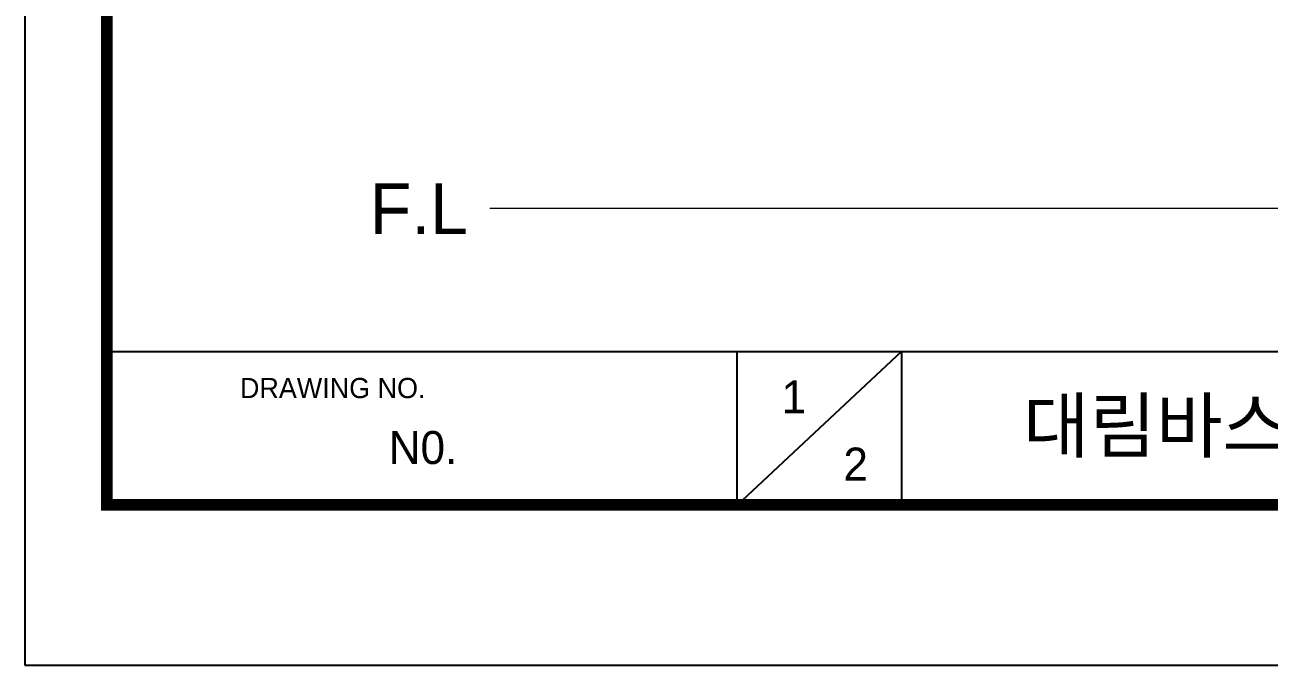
# Model space of a CAD drawing. Extents: x 0 to 1128, y 0 to 827.
# Drawn here: x 0 to 275.1, y 0 to 141.4 of the extents above; entities that cross this region are included whole.
import ezdxf

# ---------------------------------------------------------------- set-up
doc = ezdxf.new("R2010")
doc.units = 0
doc.header["$LTSCALE"] = 2
doc.header["$MEASUREMENT"] = 0
doc.layers.get('0').update_dxf_attribs({"linetype": 'CONTINUOUS'})
doc.layers.add('치수선', color=7, linetype='CONTINUOUS', lineweight=20)
doc.styles.add('Daelim Dimension', font='')
doc.styles.get('Daelim Dimension').set_extended_font_data('나눔고딕')

msp = doc.modelspace()

# ---------------------------------------------------------------- linework, layer by layer
at = {"color": 5}
msp.add_line((18.14, 69.28), (926.74, 69.28), dxfattribs=at)
at = {"color": 5, "ltscale": 40}
for p, q in [((157.42, 69.28), (157.42, 35.27)), ((157.42, 69.28), (157.42, 35.27)), ((193.81, 69.28), (157.42, 35.27)), ((193.81, 69.28), (157.42, 35.27)), ((193.81, 69.28), (193.81, 35.27)), ((193.81, 69.28), (193.81, 35.27))]:
    msp.add_line(p, q, dxfattribs=at)
at = {"ltscale": 0.5}
msp.add_lwpolyline([(0, 0), (1128.4, 0), (1128.4, 826.8), (0, 826.8)], close=True, dxfattribs=at)
at = {"color": 5, "linetype": 'ByBlock', "lineweight": 200, "const_width": 2.6}
msp.add_lwpolyline([(18.14, 35.4), (1110.14, 35.4), (1110.14, 807.6), (18.14, 807.6)], close=True, dxfattribs=at)
at = {"layer": '치수선'}
msp.add_line((816.87, 100.86), (102.81, 100.86), dxfattribs=at)

# ---------------------------------------------------------------- texts
at = {"color": 5, "ltscale": 40, "style": 'Daelim Dimension'}
msp.add_text('DRAWING NO.', height=4.453, dxfattribs=at).set_placement((47.56, 58.99))
at = {"attachment_point": 1, "style": 'Daelim Dimension'}
for s, insert, char_height, width in [('1', (167.32, 62.9), 7.29, 10.17), ('N0. ', (80.45, 51.71), 7.287, 45.7148), ('2', (180.99, 48.05), 7.29, 10.17)]:
    msp.add_mtext(s, dxfattribs=dict(at, insert=insert, char_height=char_height, width=width))
at = {"color": 2, "insert": (220.72, 58.8), "char_height": 11.7115, "width": 518.4179, "attachment_point": 1, "style": 'Daelim Dimension'}
msp.add_mtext('{\\fPretendard Variable SemiBold|b0|i0|c129|p2;대림바스(주)} Single lever__샤워욕조수전_DL B3313', dxfattribs=at)
at = {"layer": '치수선', "insert": (97.99, 106.46), "char_height": 11.25, "attachment_point": 3, "style": 'Daelim Dimension'}
msp.add_mtext_dynamic_manual_height_columns('F.L', width=17.4109, gutter_width=12.5, heights=[0], dxfattribs=at)

doc.saveas('drawing.dxf')
